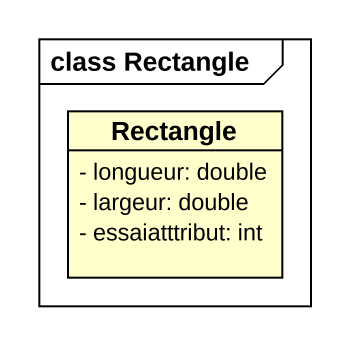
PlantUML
@startuml
mainframe class Rectangle
hide circle
hide empty members
skinparam classAttributeIconSize 0
class "Rectangle" as Rectangle_ {
  - longueur: double
  - largeur: double
  - essaiatttribut: int
}
@enduml
